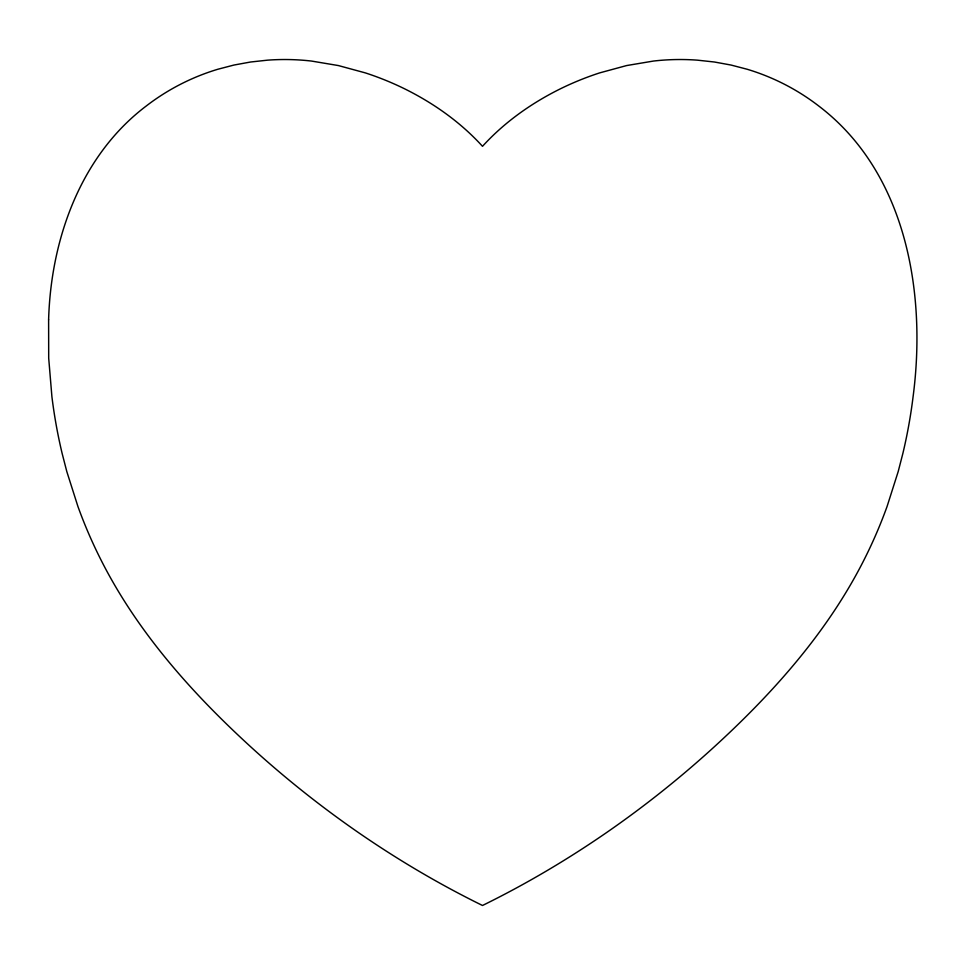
<?xml version="1.0" encoding="UTF-8"?>
<svg xmlns="http://www.w3.org/2000/svg" width="965" height="965" viewBox="0 0 965 965"><rect width="100%" height="100%" fill="white"/><g stroke="black" fill="none" stroke-linecap="round" stroke-linejoin="round"><path stroke-width="1.45" d="M48.612 319.789L48.696 358.16L51.905 396.639A515.756 515.756 0 0 0 62.098 453.297L66.814 471.596L77.9 506.408A475.54 475.54 0 0 0 98.346 554.622C134.497 628.553 189.864 691.085 250.14 746.295A1022.683 1022.683 0 0 0 358.703 832.759C398.147 859.948 439.497 884.374 482.5 905.484C525.503 884.374 566.853 859.948 606.297 832.759A1022.683 1022.683 0 0 0 714.848 746.295C775.136 691.097 830.491 628.541 866.654 554.622A475.54 475.54 0 0 0 887.1 506.408L898.186 471.596L902.902 453.297A515.756 515.756 0 0 0 913.095 396.639C926.629 293.288 906.581 172.916 818.923 106.138A221.914 221.914 0 0 0 747.151 69.251L731.06 65.053L714.45 62.013L697.381 60.156A233.82 233.82 0 0 0 653.498 61.048L626.623 65.56L599.723 72.87A297.582 297.582 0 0 0 560.46 88.78C531.365 103.171 504.393 122.241 482.5 146.318C460.607 122.241 433.635 103.171 404.54 88.78A297.582 297.582 0 0 0 365.277 72.87L338.377 65.56L311.502 61.06A233.82 233.82 0 0 0 267.619 60.156L250.55 62.013L233.94 65.053L217.849 69.251A221.914 221.914 0 0 0 146.077 106.126C80.372 155.872 50.855 239.658 48.612 319.789"/></g></svg>
